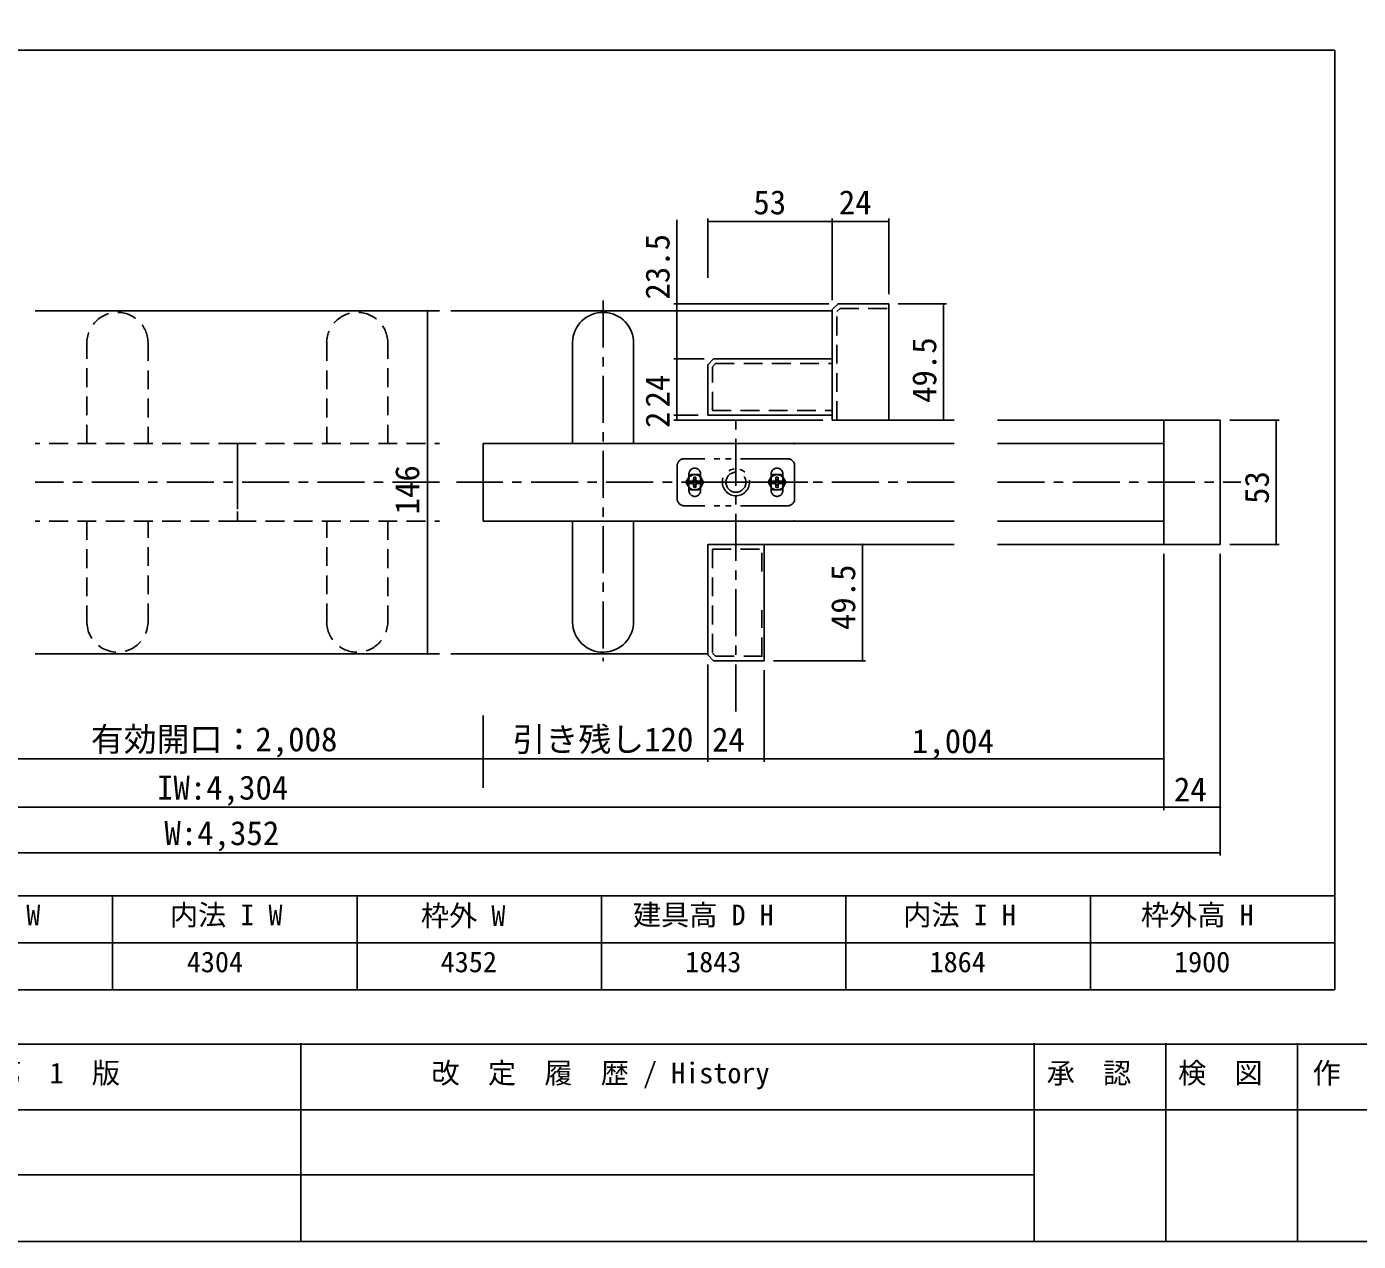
# Model space of a CAD drawing. Units: millimetres, scale not verified. Extents: x -800 to 800, y -554 to 554.
# Drawn here: x -405 to 162, y -554 to -37 of the extents above; entities that cross this region are included whole.
import ezdxf
from ezdxf.enums import TextEntityAlignment as Align

# ---------------------------------------------------------------- set-up
doc = ezdxf.new("R2010")
doc.units = ezdxf.units.MM
doc.header["$LTSCALE"] = 4
for name, pattern in [('CHAIN1', [8, 5, -1, 1, -1]), ('DOUBLE_CHAIN1', [8.8, 5, -1, 0.6, -0.6, 0.6, -1]), ('USER9', [3, 2, -1])]:
    doc.linetypes.add(name, pattern=pattern)
for name, color, linetype, lineweight in [('1-0', 7, 'Continuous', 25), ('1-4_0', 7, 'Continuous', 25), ('2-0', 7, 'Continuous', 25)]:
    doc.layers.add(name, color=color, linetype=linetype, lineweight=lineweight)
doc.styles.add('ＭＳ ゴシック', font='')
doc.styles.get('ＭＳ ゴシック').set_extended_font_data('MS Gothic')

msp = doc.modelspace()

# ---------------------------------------------------------------- linework, layer by layer
at = {"layer": '1-0'}
for p, q in [((152, -47), (-780, -47)), ((152, -47), (-780, -47)), ((152, -407), (152, -47)), ((152, -407), (-780, -407)), ((-287.937, -469.685), (-287.937, -553.685)), ((24.063, -469.685), (24.063, -553.685)), ((80.063, -469.685), (80.063, -553.685)), ((136.063, -469.685), (136.063, -553.685)), ((24.063, -525.685), (-475.937, -525.685))]:
    msp.add_line(p, q, dxfattribs=at)
at = {"layer": '1-4_0'}
for p, q in [((152, -47), (-780, -47)), ((152, -47), (-780, -47)), ((152, -47), (-780, -47)), ((152, -47), (-780, -47)), ((152, -407), (152, -47)), ((152, -407), (152, -47)), ((152, -407), (-780, -407)), ((152, -407), (-780, -407)), ((152, -407), (-780, -407)), ((-368, -407), (-368, -447)), ((-264, -407), (-264, -447)), ((-160, -407), (-160, -447)), ((-56, -407), (-56, -447)), ((48, -407), (48, -447)), ((152, -407), (152, -447)), ((152, -427), (-780, -427)), ((152, -447), (-780, -447)), ((800, -470), (-800, -470)), ((800, -498), (-476, -498))]:
    msp.add_line(p, q, dxfattribs=at)
msp.add_lwpolyline([(-800, -554), (800, -554), (800, 554), (-800, 554)], close=True, dxfattribs=at)
at = {"layer": '2-0'}
for p, q in [((-114.823, -143.922), (-114.823, -118.719)), ((-61.823, -153.422), (-61.823, -118.719)), ((-37.823, -150.922), (-37.823, -118.719)), ((-127.975, -178.422), (-127.975, -119.192)), ((-114.823, -119.969), (-37.823, -119.969)), ((-61.98, -119.969), (-61.667, -119.969)), ((-61.823, -119.969), (-37.823, -119.969)), ((-37.667, -119.969), (-37.98, -119.969)), ((-234.009, -157.765), (-234.009, -158.078)), ((-234.009, -157.922), (-234.009, -303.922)), ((-224.076, -157.922), (-219.787, -157.922)), ((-221.696, -157.922), (-61.823, -157.922)), ((-63.323, -154.922), (-129.225, -154.922)), ((-127.975, -154.765), (-127.975, -155.078)), ((-33.823, -154.922), (-13.252, -154.922)), ((-14.502, -154.765), (-14.502, -155.078)), ((-14.502, -154.922), (-14.502, -204.422)), ((-172.338, -171.306), (-172.338, -214.422)), ((-146.338, -214.422), (-146.338, -171.921)), ((-116.323, -178.422), (-129.225, -178.422)), ((-116.323, -178.422), (-129.225, -178.422)), ((-127.975, -178.265), (-127.975, -178.578)), ((-127.975, -178.578), (-127.975, -178.265)), ((-127.975, -202.422), (-127.975, -178.422)), ((-61.823, -202.422), (-61.823, -178.422)), ((-118.823, -202.422), (-129.225, -202.422)), ((-118.823, -202.422), (-129.225, -202.422)), ((-127.975, -202.578), (-127.975, -202.265)), ((-127.975, -202.265), (-127.975, -202.578)), ((-127.975, -202.422), (-127.975, -204.422)), ((-114.823, -202.422), (-61.823, -202.422)), ((-65.823, -204.422), (-129.225, -204.422)), ((-127.975, -204.578), (-127.975, -204.265)), ((-9.981, -204.422), (-37.823, -204.422)), ((-33.823, -204.422), (-13.252, -204.422)), ((-14.502, -204.578), (-14.502, -204.265)), ((79.255, -204.422), (8.481, -204.422)), ((79.255, -204.422), (79.255, -257.422)), ((79.255, -204.422), (103.255, -204.422)), ((103.255, -204.422), (103.255, -257.422)), ((107.255, -204.422), (128.243, -204.422)), ((126.993, -204.265), (126.993, -204.578)), ((126.993, -257.422), (126.993, -204.422)), ((-210.338, -214.422), (-9.981, -214.422)), ((-210.338, -214.422), (-210.338, -247.422)), ((-146.338, -214.422), (-172.338, -214.422)), ((-55.238, -214.422), (-79.258, -214.422)), ((-65.238, -214.422), (-79.258, -214.422)), ((-78.008, -214.578), (-78.008, -214.265)), ((-78.008, -214.265), (-78.008, -214.578)), ((8.481, -214.422), (79.255, -214.422)), ((79.255, -244.422), (79.255, -217.422)), ((-210.338, -247.422), (-9.981, -247.422)), ((-146.338, -247.422), (-172.338, -247.422)), ((-172.338, -290.537), (-172.338, -247.422)), ((-146.338, -247.422), (-146.338, -289.922)), ((-65.238, -247.422), (-79.258, -247.422)), ((-55.238, -247.422), (-79.258, -247.422)), ((-78.008, -247.578), (-78.008, -247.265)), ((-78.008, -247.265), (-78.008, -247.578)), ((8.481, -247.422), (79.255, -247.422)), ((-114.823, -257.422), (-90.823, -257.422)), ((-90.823, -257.422), (-90.823, -306.922)), ((-9.981, -257.422), (-90.823, -257.422)), ((-86.823, -257.422), (-47.738, -257.422)), ((-48.988, -257.265), (-48.988, -257.578)), ((-48.988, -257.422), (-48.988, -306.922)), ((79.255, -257.422), (8.481, -257.422)), ((79.255, -257.422), (103.255, -257.422)), ((107.255, -257.422), (128.243, -257.422)), ((126.993, -257.578), (126.993, -257.265)), ((79.255, -261.422), (79.255, -349.87)), ((79.255, -261.422), (79.255, -370.443)), ((79.255, -261.422), (79.255, -370.443)), ((103.255, -261.422), (103.255, -370.443)), ((103.255, -261.422), (103.255, -389.816)), ((-234.009, -304.078), (-234.009, -303.765)), ((-224.076, -303.922), (-219.787, -303.922)), ((-114.823, -303.922), (-221.696, -303.922)), ((-114.823, -308.422), (-114.823, -349.87)), ((-114.823, -308.422), (-114.823, -349.87)), ((-90.823, -310.922), (-90.823, -349.87)), ((-90.823, -310.922), (-90.823, -349.87)), ((-86.823, -306.922), (-47.738, -306.922)), ((-48.988, -307.078), (-48.988, -306.765)), ((-210.338, -330.13), (-210.338, -360.953)), ((-210.338, -330.13), (-210.338, -360.953)), ((-114.823, -348.62), (-515.029, -348.62)), ((-210.182, -348.62), (-210.494, -348.62)), ((-210.494, -348.62), (-210.182, -348.62)), ((-114.98, -348.62), (-114.667, -348.62)), ((-114.667, -348.62), (-114.98, -348.62)), ((-114.823, -348.62), (-90.823, -348.62)), ((-90.667, -348.62), (-90.98, -348.62)), ((-90.98, -348.62), (-90.667, -348.62)), ((-90.823, -348.62), (79.255, -348.62)), ((79.411, -348.62), (79.099, -348.62)), ((79.099, -369.193), (79.411, -369.193)), ((79.411, -369.193), (79.099, -369.193)), ((79.255, -369.193), (103.255, -369.193)), ((103.411, -369.193), (103.099, -369.193)), ((103.411, -388.566), (103.099, -388.566))]:
    msp.add_line(p, q, dxfattribs=at)
at = {"layer": '2-0', "linetype": 'CHAIN1'}
for p, q in [((-159.338, -153.61), (-159.338, -307.02)), ((-102.823, -328.422), (-102.823, -203.583)), ((-228.863, -230.922), (-400.988, -230.922)), ((-9.981, -230.922), (-221.696, -230.922)), ((-111.572, -230.922), (-72.249, -230.922)), ((8.481, -230.922), (112.059, -230.922))]:
    msp.add_line(p, q, dxfattribs=at)
at = {"layer": '2-0', "linetype": 'USER9'}
for p, q in [((-378.926, -214.422), (-378.926, -171.921)), ((-352.926, -171.306), (-352.926, -214.422)), ((-276.926, -171.306), (-276.926, -214.422)), ((-250.926, -214.422), (-250.926, -171.921)), ((-112.823, -200.422), (-61.823, -200.422)), ((-314.926, -214.422), (-400.988, -214.422)), ((-314.926, -214.422), (-314.926, -242.422)), ((-314.926, -214.422), (-228.863, -214.422)), ((-314.926, -219.422), (-314.926, -247.422)), ((-314.926, -247.422), (-400.988, -247.422)), ((-378.926, -247.422), (-378.926, -289.922)), ((-352.926, -290.537), (-352.926, -247.422)), ((-314.926, -247.422), (-228.863, -247.422)), ((-276.926, -290.537), (-276.926, -247.422)), ((-250.926, -247.422), (-250.926, -289.922)), ((-112.823, -259.422), (-91.823, -259.422)), ((-91.823, -268.922), (-91.823, -259.422)), ((-91.823, -304.922), (-91.823, -285.422))]:
    msp.add_line(p, q, dxfattribs=at)
at = {"layer": '2-0', "linetype": 'DOUBLE_CHAIN1'}
for p, q in [((-80.823, -220.922), (-124.823, -220.922)), ((-127.823, -223.922), (-127.823, -237.922)), ((-77.823, -237.922), (-77.823, -223.922)), ((-122.823, -227.422), (-122.823, -234.422)), ((-121.226, -230.599), (-121.428, -230.397)), ((-120.848, -229.817), (-120.646, -230.019)), ((-120.646, -231.825), (-120.848, -232.026)), ((-120, -230.019), (-119.816, -230.414)), ((-119.799, -232.026), (-120, -231.825)), ((-119.42, -230.599), (-119.219, -230.397)), ((-119.42, -231.245), (-119.219, -231.446)), ((-117.823, -234.422), (-117.823, -227.422)), ((-87.823, -227.422), (-87.823, -234.422)), ((-86.226, -231.245), (-86.428, -231.446)), ((-86.226, -230.599), (-85.831, -230.414)), ((-85.646, -230.019), (-85.848, -229.817)), ((-85.848, -232.026), (-85.646, -231.825)), ((-84.798, -229.817), (-85, -230.019)), ((-84.219, -230.397), (-84.42, -230.599)), ((-84.42, -231.245), (-84.219, -231.446)), ((-82.823, -234.422), (-82.823, -227.422)), ((-80.823, -240.922), (-124.823, -240.922))]:
    msp.add_line(p, q, dxfattribs=at)
at = {"layer": '2-0'}
for points in [[(-228.863, -157.922), (-314.926, -157.922), (-400.988, -157.922)], [(-61.823, -204.422), (-37.823, -204.422), (-37.823, -154.922)], [(-61.823, -204.422), (-61.823, -157.422), (-59.323, -154.922), (-37.823, -154.922)], [(-114.823, -202.422), (-114.823, -180.922), (-112.323, -178.422), (-61.823, -178.422)], [(-114.823, -257.422), (-114.823, -304.422), (-112.323, -306.922), (-90.823, -306.922)], [(-400.988, -303.922), (-314.926, -303.922), (-228.863, -303.922)], [(79.255, -369.193), (-314.926, -369.193), (-685.568, -369.193)], [(103.255, -388.566), (-314.926, -388.566), (-709.568, -388.566)]]:
    msp.add_lwpolyline(points, dxfattribs=at)
at = {"layer": '2-0', "linetype": 'USER9'}
for points in [[(-59.823, -204.422), (-59.823, -158.25), (-58.495, -156.922), (-37.823, -156.922)], [(-112.823, -200.422), (-112.823, -181.75), (-111.495, -180.422), (-61.823, -180.422)], [(-112.823, -259.422), (-112.823, -303.593), (-111.495, -304.922), (-90.823, -304.922)]]:
    msp.add_lwpolyline(points, dxfattribs=at)
at = {"layer": '2-0', "linetype": 'DOUBLE_CHAIN1'}
for points in [[(-122.193, -234.161), (-118.453, -234.161), (-116.583, -230.922), (-118.453, -227.683), (-122.193, -227.683), (-124.063, -230.922)], [(-120.831, -230.414), (-120.646, -230.019), (-120.65, -229.853), (-120.788, -228.757), (-120.848, -229.817), (-121.032, -230.213)], [(-119.859, -233.086), (-119.799, -232.026), (-119.614, -231.631), (-119.816, -231.429), (-120, -231.825), (-119.996, -231.991)], [(-119.254, -230.595), (-118.157, -230.457), (-119.219, -230.397), (-119.614, -230.213), (-119.816, -230.414), (-119.42, -230.599)], [(-81.583, -230.922), (-83.453, -227.683), (-87.193, -227.683), (-89.063, -230.922), (-87.193, -234.161), (-83.453, -234.161)], [(-85.831, -231.429), (-86.226, -231.245), (-86.392, -231.249), (-87.49, -231.386), (-86.428, -231.446), (-86.032, -231.631)], [(-85.646, -230.019), (-85.65, -229.853), (-85.788, -228.757), (-85.848, -229.817), (-86.032, -230.213), (-85.831, -230.414)], [(-83.157, -230.457), (-84.219, -230.397), (-84.614, -230.213), (-84.816, -230.414), (-84.42, -230.599), (-84.254, -230.595)]]:
    msp.add_lwpolyline(points, close=True, dxfattribs=at)
for points in [[(-120.831, -230.414), (-121.226, -230.599), (-121.392, -230.595), (-122.49, -230.457), (-121.428, -230.397), (-121.032, -230.213)], [(-120.788, -233.086), (-120.848, -232.026), (-121.032, -231.631), (-121.428, -231.446), (-122.49, -231.386), (-121.392, -231.249), (-121.226, -231.245), (-121.428, -231.446)], [(-121.226, -231.245), (-120.831, -231.429), (-121.032, -231.631)], [(-120.831, -231.429), (-120.646, -231.825), (-120.65, -231.991), (-120.788, -233.086)], [(-119.614, -230.213), (-119.799, -229.817), (-119.859, -228.757), (-119.996, -229.853), (-120, -230.019), (-119.799, -229.817)], [(-119.816, -231.429), (-119.42, -231.245), (-119.254, -231.249), (-118.157, -231.386), (-119.219, -231.446), (-119.614, -231.631)], [(-86.032, -230.213), (-86.428, -230.397), (-87.49, -230.457), (-86.392, -230.595), (-86.226, -230.599), (-86.428, -230.397)], [(-85.831, -231.429), (-85.646, -231.825), (-85.65, -231.991), (-85.788, -233.086), (-85.848, -232.026), (-86.032, -231.631)], [(-84.816, -230.414), (-85, -230.019), (-84.996, -229.853), (-84.859, -228.757), (-84.798, -229.817), (-84.614, -230.213)], [(-83.157, -231.386), (-84.219, -231.446), (-84.614, -231.631), (-84.798, -232.026), (-84.859, -233.086), (-84.996, -231.991), (-85, -231.825), (-84.798, -232.026)], [(-85, -231.825), (-84.816, -231.429), (-84.614, -231.631)], [(-84.816, -231.429), (-84.42, -231.245), (-84.254, -231.249), (-83.157, -231.386)]]:
    msp.add_lwpolyline(points, dxfattribs=at)
for radius in [5.75, 4.25]:
    msp.add_circle((-102.823, -230.922), radius, dxfattribs=at)
at = {"layer": '2-0'}
for centre, radius, start, end in [((-61.823, -119.969), 0.156, 0, 180), ((-37.823, -119.969), 0.156, 180, 0), ((-234.009, -157.922), 0.156, 270, 90), ((-159.338, -171.614), 13.004, 358.64478, 178.64478), ((-127.975, -154.922), 0.156, 270, 90), ((-14.502, -154.922), 0.156, 270, 90), ((-127.975, -178.422), 0.156, 90, 270), ((-127.975, -178.422), 0.156, 270, 90), ((-127.975, -202.422), 0.156, 90, 270), ((-127.975, -202.422), 0.156, 270, 90), ((-127.975, -204.422), 0.156, 90, 270), ((-14.502, -204.422), 0.156, 90, 270), ((126.993, -204.422), 0.156, 270, 90), ((-78.008, -214.422), 0.156, 90, 270), ((-78.008, -214.422), 0.156, 270, 90), ((-78.008, -247.422), 0.156, 90, 270), ((-78.008, -247.422), 0.156, 270, 90), ((-48.988, -257.422), 0.156, 270, 90), ((126.993, -257.422), 0.156, 90, 270), ((-159.338, -290.229), 13.004, 181.35522, 1.35522), ((-234.009, -303.922), 0.156, 90, 270), ((-48.988, -306.922), 0.156, 90, 270), ((-210.338, -348.62), 0.156, 0, 180), ((-210.338, -348.62), 0.156, 180, 0), ((-114.823, -348.62), 0.156, 0, 180), ((-114.823, -348.62), 0.156, 180, 0), ((-90.823, -348.62), 0.156, 0, 180), ((-90.823, -348.62), 0.156, 180, 0), ((79.255, -348.62), 0.156, 180, 0), ((79.255, -369.193), 0.156, 0, 180), ((79.255, -369.193), 0.156, 180, 0), ((103.255, -369.193), 0.156, 180, 0), ((103.255, -388.566), 0.156, 180, 0)]:
    msp.add_arc(centre, radius, start, end, dxfattribs=at)
at = {"layer": '2-0', "linetype": 'USER9'}
for centre, start, end in [((-365.926, -171.614), 1.35522, 181.35522), ((-263.926, -171.614), 358.64478, 178.64478), ((-365.926, -290.229), 178.64478, 358.64478), ((-263.926, -290.229), 181.35522, 1.35522)]:
    msp.add_arc(centre, 13.004, start, end, dxfattribs=at)
at = {"layer": '2-0', "linetype": 'DOUBLE_CHAIN1'}
for centre, radius, start, end in [((-124.823, -223.922), 3, 90, 180), ((-80.823, -223.922), 3, 0, 90), ((-120.323, -227.422), 2.5, 90, 180), ((-120.323, -227.422), 2.5, 0, 90), ((-85.323, -227.422), 2.5, 90, 180), ((-85.323, -227.422), 2.5, 0, 90), ((-120.323, -230.922), 3.25, 37.66427, 37.44941), ((-120.056, -230.922), 2.478, 169.19486, 190.80514), ((-120.323, -230.922), 1.118, 162.98773, 197.01227), ((-120.323, -231.191), 2.478, 90, 100.80514), ((-120.323, -230.922), 1.118, 72.98773, 107.01227), ((-120.323, -230.922), 1.118, 252.98773, 287.01227), ((-120.323, -231.191), 2.478, 79.19486, 90), ((-120.323, -230.922), 1.118, 342.98773, 17.01227), ((-120.591, -230.922), 2.478, 349.19486, 10.80514), ((-85.323, -230.922), 3.25, 37.66427, 37.44941), ((-85.056, -230.922), 2.478, 169.19486, 190.80514), ((-85.323, -230.922), 1.118, 162.98773, 197.01227), ((-85.323, -231.191), 2.478, 90, 100.80514), ((-85.323, -230.922), 1.118, 72.98773, 107.01227), ((-85.323, -230.922), 1.118, 252.98773, 287.01227), ((-85.323, -231.191), 2.478, 79.19486, 90), ((-85.323, -230.922), 1.118, 342.98773, 17.01227), ((-85.591, -230.922), 2.478, 349.19486, 10.80514), ((-124.823, -237.922), 3, 180, 270), ((-120.323, -234.422), 2.5, 180, 270), ((-120.323, -230.652), 2.478, 259.19486, 270), ((-120.323, -230.652), 2.478, 270, 280.80514), ((-120.323, -234.422), 2.5, 270, 0), ((-85.323, -234.422), 2.5, 180, 270), ((-85.323, -230.652), 2.478, 259.19486, 270), ((-85.323, -230.652), 2.478, 270, 280.80514), ((-85.323, -234.422), 2.5, 270, 0), ((-80.823, -237.922), 3, 270, 0)]:
    msp.add_arc(centre, radius, start, end, dxfattribs=at)

# ---------------------------------------------------------------- texts
at = {"layer": '1-0', "style": 'ＭＳ ゴシック'}
for s, p in [('第\u30001\u3000版', (-418.826, -489.37)), ('改\u3000定\u3000履\u3000歴 / History', (-232.344, -489.37)), ('承\u3000認', (29.358, -489.37)), ('検\u3000図', (85.304, -489.37)), ('作\u3000成', (142.529, -489.37))]:
    msp.add_text(s, height=8.798, dxfattribs=at).set_placement(p, align=Align.BOTTOM_LEFT)
at = {"layer": '1-4_0', "style": 'ＭＳ ゴシック'}
for s, p in [('建具幅 D W', (-458.68, -422.098)), ('内法 I W', (-343.653, -422.098)), ('枠外 W', (-236.833, -422.408)), ('建具高 D H', (-146.68, -422.098)), ('内法 I H', (-31.653, -422.098)), ('枠外高 H', (69.474, -422.098)), ('4304', (-336.431, -442.098)), ('4352', (-228.431, -442.098)), ('1843', (-124.431, -442.098)), ('1864', (-20.431, -442.098)), ('1900', (83.569, -442.098))]:
    msp.add_text(s, height=8.798, dxfattribs=at).set_placement(p, align=Align.BOTTOM_LEFT)
at = {"layer": '2-0', "style": 'ＭＳ ゴシック'}
for s, p in [('53', (-95.39, -119.976)), ('24', (-59.032, -119.976)), ('有効開口：2,008', (-377.227, -348.5)), ('引き残し120', (-197.838, -348.563)), ('24', (-112.958, -348.626)), ('1,004', (-27.93, -349.284)), ('IW:4,304', (-349.095, -369.073)), ('24', (83.529, -369.824)), ('W:4,352', (-345.958, -388.446))]:
    msp.add_text(s, height=10.26, dxfattribs=at).set_placement(p, align=Align.BOTTOM_LEFT)
for s, p in [('23.5', (-127.969, -153.173)), ('49.5', (-14.495, -197.168)), ('24', (-127.969, -199.104)), ('2', (-127.969, -207.827)), ('146', (-234.472, -244.591)), ('53', (126.999, -240.137)), ('49.5', (-48.981, -293.848))]:
    msp.add_text(s, height=10.26, rotation=90, dxfattribs=at).set_placement(p, align=Align.BOTTOM_LEFT)

doc.saveas('drawing.dxf')
